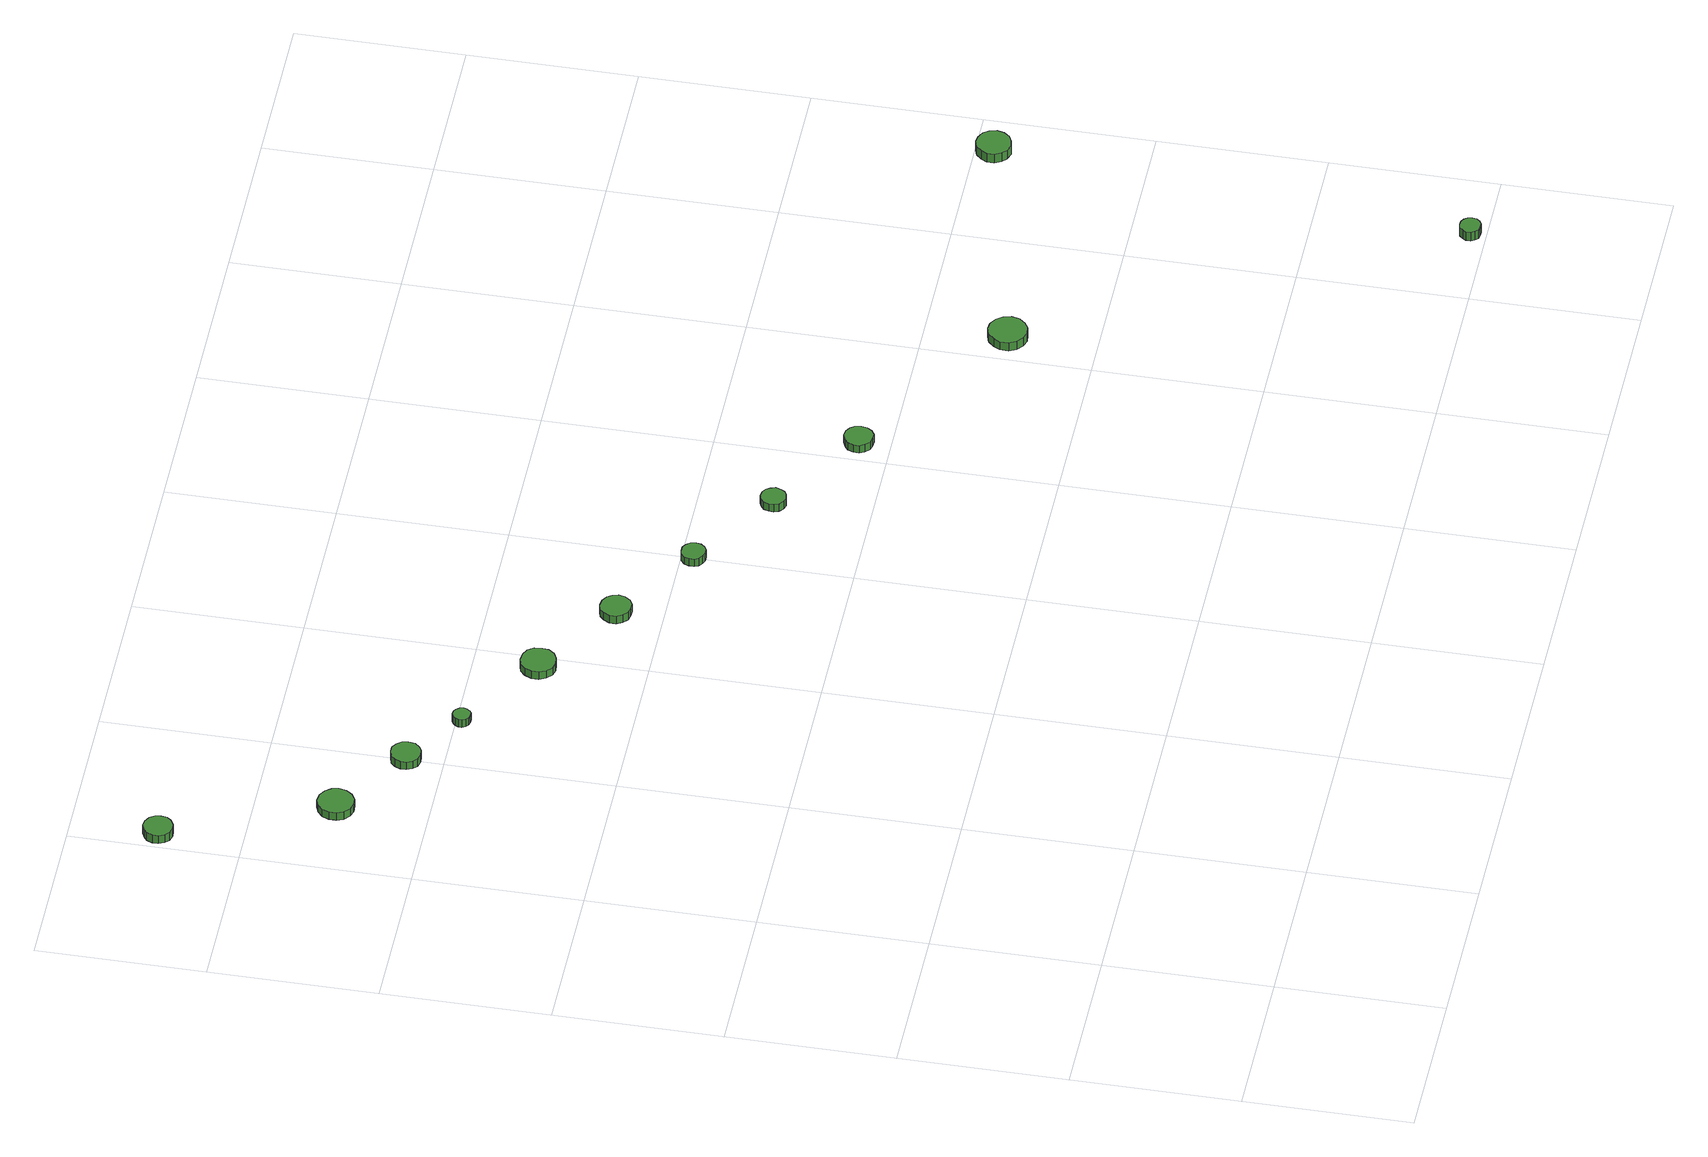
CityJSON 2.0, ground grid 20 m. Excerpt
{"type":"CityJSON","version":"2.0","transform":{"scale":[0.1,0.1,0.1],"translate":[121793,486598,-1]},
"CityObjects":{
"tree1":{"type":"SolitaryVegetationObject","attributes":{"function":"something"},"geometry":[{"type":"MultiSurface","lod":"1","boundaries":[[[0,1,2,3,4,5,6,7,8,9,10,11,12,13,14]],[[15,16,17,18,19,20,21,22,23,24,25,26,27,28,29]],[[0,29,28,1]],[[1,28,27,2]],[[2,27,26,3]],[[3,26,25,4]],[[4,25,24,5]],[[5,24,23,6]],[[6,23,22,7]],[[7,22,21,8]],[[8,21,20,9]],[[9,20,19,10]],[[10,19,18,11]],[[11,18,17,12]],[[12,17,16,13]],[[13,16,15,14]],[[14,15,29,0]]]}]},
"tree2":{"type":"SolitaryVegetationObject","attributes":{"function":"something"},"geometry":[{"type":"MultiSurface","lod":"1","boundaries":[[[30,31,32,33,34,35,36,37,38,39,40,41,42,43,44]],[[45,46,47,48,49,50,51,52,53,54,55,56,57,58,59]],[[30,59,58,31]],[[31,58,57,32]],[[32,57,56,33]],[[33,56,55,34]],[[34,55,54,35]],[[35,54,53,36]],[[36,53,52,37]],[[37,52,51,38]],[[38,51,50,39]],[[39,50,49,40]],[[40,49,48,41]],[[41,48,47,42]],[[42,47,46,43]],[[43,46,45,44]],[[44,45,59,30]]]}]},
"tree3":{"type":"SolitaryVegetationObject","attributes":{"function":"something"},"geometry":[{"type":"MultiSurface","lod":"1","boundaries":[[[60,61,62,63,64,65,66,67,68,69,70,71,72,73,74]],[[75,76,77,78,79,80,81,82,83,84,85,86,87,88,89]],[[60,89,88,61]],[[61,88,87,62]],[[62,87,86,63]],[[63,86,85,64]],[[64,85,84,65]],[[65,84,83,66]],[[66,83,82,67]],[[67,82,81,68]],[[68,81,80,69]],[[69,80,79,70]],[[70,79,78,71]],[[71,78,77,72]],[[72,77,76,73]],[[73,76,75,74]],[[74,75,89,60]]]}]},
"tree4":{"type":"SolitaryVegetationObject","attributes":{"function":"something"},"geometry":[{"type":"MultiSurface","lod":"1","boundaries":[[[90,91,92,93,94,95,96,97,98,99,100,101,102,103,104]],[[105,106,107,108,109,110,111,112,113,114,115,116,117,118,119]],[[90,119,118,91]],[[91,118,117,92]],[[92,117,116,93]],[[93,116,115,94]],[[94,115,114,95]],[[95,114,113,96]],[[96,113,112,97]],[[97,112,111,98]],[[98,111,110,99]],[[99,110,109,100]],[[100,109,108,101]],[[101,108,107,102]],[[102,107,106,103]],[[103,106,105,104]],[[104,105,119,90]]]}]},
"tree5":{"type":"SolitaryVegetationObject","attributes":{"function":"something"},"geometry":[{"type":"MultiSurface","lod":"1","boundaries":[[[120,121,122,123,124,125,126,127,128,129,130,131,132,133,134]],[[135,136,137,138,139,140,141,142,143,144,145,146,147,148,149]],[[120,149,148,121]],[[121,148,147,122]],[[122,147,146,123]],[[123,146,145,124]],[[124,145,144,125]],[[125,144,143,126]],[[126,143,142,127]],[[127,142,141,128]],[[128,141,140,129]],[[129,140,139,130]],[[130,139,138,131]],[[131,138,137,132]],[[132,137,136,133]],[[133,136,135,134]],[[134,135,149,120]]]}]},
"tree6":{"type":"SolitaryVegetationObject","attributes":{"function":"something"},"geometry":[{"type":"MultiSurface","lod":"1","boundaries":[[[150,151,152,153,154,155,156,157,158,159,160,161,162,163,164]],[[165,166,167,168,169,170,171,172,173,174,175,176,177,178,179]],[[150,179,178,151]],[[151,178,177,152]],[[152,177,176,153]],[[153,176,175,154]],[[154,175,174,155]],[[155,174,173,156]],[[156,173,172,157]],[[157,172,171,158]],[[158,171,170,159]],[[159,170,169,160]],[[160,169,168,161]],[[161,168,167,162]],[[162,167,166,163]],[[163,166,165,164]],[[164,165,179,150]]]}]},
"tree7":{"type":"SolitaryVegetationObject","attributes":{"function":"something"},"geometry":[{"type":"MultiSurface","lod":"1","boundaries":[[[180,181,182,183,184,185,186,187,188,189,190,191,192,193,194]],[[195,196,197,198,199,200,201,202,203,204,205,206,207,208,209]],[[180,209,208,181]],[[181,208,207,182]],[[182,207,206,183]],[[183,206,205,184]],[[184,205,204,185]],[[185,204,203,186]],[[186,203,202,187]],[[187,202,201,188]],[[188,201,200,189]],[[189,200,199,190]],[[190,199,198,191]],[[191,198,197,192]],[[192,197,196,193]],[[193,196,195,194]],[[194,195,209,180]]]}]},
"tree8":{"type":"SolitaryVegetationObject","attributes":{"function":"something"},"geometry":[{"type":"MultiSurface","lod":"1","boundaries":[[[210,211,212,213,214,215,216,217,218,219,220,221,222,223,224]],[[225,226,227,228,229,230,231,232,233,234,235,236,237,238,239]],[[210,239,238,211]],[[211,238,237,212]],[[212,237,236,213]],[[213,236,235,214]],[[214,235,234,215]],[[215,234,233,216]],[[216,233,232,217]],[[217,232,231,218]],[[218,231,230,219]],[[219,230,229,220]],[[220,229,228,221]],[[221,228,227,222]],[[222,227,226,223]],[[223,226,225,224]],[[224,225,239,210]]]}]},
"tree9":{"type":"SolitaryVegetationObject","attributes":{"function":"something"},"geometry":[{"type":"MultiSurface","lod":"1","boundaries":[[[240,241,242,243,244,245,246,247,248,249,250,251,252,253,254]],[[255,256,257,258,259,260,261,262,263,264,265,266,267,268,269]],[[240,269,268,241]],[[241,268,267,242]],[[242,267,266,243]],[[243,266,265,244]],[[244,265,264,245]],[[245,264,263,246]],[[246,263,262,247]],[[247,262,261,248]],[[248,261,260,249]],[[249,260,259,250]],[[250,259,258,251]],[[251,258,257,252]],[[252,257,256,253]],[[253,256,255,254]],[[254,255,269,240]]]}]},
"tree10":{"type":"SolitaryVegetationObject","attributes":{"function":"something"},"geometry":[{"type":"MultiSurface","lod":"1","boundaries":[[[270,271,272,273,274,275,276,277,278,279,280,281,282,283,284]],[[285,286,287,288,289,290,291,292,293,294,295,296,297,298,299]],[[270,299,298,271]],[[271,298,297,272]],[[272,297,296,273]],[[273,296,295,274]],[[274,295,294,275]],[[275,294,293,276]],[[276,293,292,277]],[[277,292,291,278]],[[278,291,290,279]],[[279,290,289,280]],[[280,289,288,281]],[[281,288,287,282]],[[282,287,286,283]],[[283,286,285,284]],[[284,285,299,270]]]}]},
"tree11":{"type":"SolitaryVegetationObject","attributes":{"function":"something"},"geometry":[{"type":"MultiSurface","lod":"1","boundaries":[[[300,301,302,303,304,305,306,307,308,309,310,311,312,313,314]],[[315,316,317,318,319,320,321,322,323,324,325,326,327,328,329]],[[300,329,328,301]],[[301,328,327,302]],[[302,327,326,303]],[[303,326,325,304]],[[304,325,324,305]],[[305,324,323,306]],[[306,323,322,307]],[[307,322,321,308]],[[308,321,320,309]],[[309,320,319,310]],[[310,319,318,311]],[[311,318,317,312]],[[312,317,316,313]],[[313,316,315,314]],[[314,315,329,300]]]}]},
"tree12":{"type":"SolitaryVegetationObject","attributes":{"function":"something"},"geometry":[{"type":"MultiSurface","lod":"1","boundaries":[[[330,331,332,333,334,335,336,337,338,339,340,341,342,343,344]],[[345,346,347,348,349,350,351,352,353,354,355,356,357,358,359]],[[330,359,358,331]],[[331,358,357,332]],[[332,357,356,333]],[[333,356,355,334]],[[334,355,354,335]],[[335,354,353,336]],[[336,353,352,337]],[[337,352,351,338]],[[338,351,350,339]],[[339,350,349,340]],[[340,349,348,341]],[[341,348,347,342]],[[342,347,346,343]],[[343,346,345,344]],[[344,345,359,330]]]}]}
},
"vertices":[
[41,1298,20],[40,1305,20],[36,1311,20],[29,1315,20],[22,1316,20],[15,1313,20],[10,1309,20],[7,1302,20],[7,1295,20],[10,1288,20],[15,1283,20],[22,1281,20],[29,1282,20],[36,1286,20],[40,1291,20],[40,1291,8],[36,1286,8],[29,1282,8],[22,1281,8],[15,1283,8],[10,1288,8],[7,1295,8],[7,1302,8],[10,1309,8],[15,1313,8],[22,1316,8],[29,1315,8],[36,1311,8],[40,1305,8],[41,1298,8],
[126,1108,19],[124,1116,19],[119,1123,19],[111,1128,19],[102,1129,19],[94,1126,19],[87,1120,19],[84,1112,19],[84,1103,19],[87,1095,19],[94,1089,19],[102,1086,19],[111,1087,19],[119,1092,19],[124,1099,19],[124,1099,8],[119,1092,8],[111,1087,8],[102,1086,8],[94,1089,8],[87,1095,8],[84,1103,8],[84,1112,8],[87,1120,8],[94,1126,8],[102,1129,8],[111,1128,8],[119,1123,8],[124,1116,8],[126,1108,8],
[219,1045,19],[218,1052,19],[213,1058,19],[207,1062,19],[200,1062,19],[192,1060,19],[187,1055,19],[184,1048,19],[184,1041,19],[187,1034,19],[192,1029,19],[200,1027,19],[207,1028,19],[213,1031,19],[218,1037,19],[218,1037,8],[213,1031,8],[207,1028,8],[200,1027,8],[192,1029,8],[187,1034,8],[184,1041,8],[184,1048,8],[187,1055,8],[192,1060,8],[200,1062,8],[207,1062,8],[213,1058,8],[218,1052,8],[219,1045,8],
[288,994,19],[287,998,19],[284,1002,19],[281,1004,19],[276,1005,19],[272,1003,19],[269,1000,19],[267,996,19],[267,992,19],[269,988,19],[272,985,19],[276,984,19],[281,984,19],[284,986,19],[287,990,19],[287,990,8],[284,986,8],[281,984,8],[276,984,8],[272,985,8],[269,988,8],[267,992,8],[267,996,8],[269,1000,8],[272,1003,8],[276,1005,8],[281,1004,8],[284,1002,8],[287,998,8],[288,994,8],
[405,925,19],[404,934,19],[399,941,19],[391,945,19],[382,946,19],[374,944,19],[368,938,19],[364,930,19],[364,921,19],[368,913,19],[374,907,19],[382,905,19],[391,906,19],[399,910,19],[404,917,19],[404,917,8],[399,910,8],[391,906,8],[382,905,8],[374,907,8],[368,913,8],[364,921,8],[364,930,8],[368,938,8],[374,944,8],[382,946,8],[391,945,8],[399,941,8],[404,934,8],[405,925,8],
[511,856,19],[509,863,19],[505,869,19],[498,873,19],[490,874,19],[483,872,19],[478,867,19],[474,860,19],[474,852,19],[478,845,19],[483,840,19],[490,838,19],[498,838,19],[505,842,19],[509,848,19],[509,848,8],[505,842,8],[498,838,8],[490,838,8],[483,840,8],[478,845,8],[474,852,8],[474,860,8],[478,867,8],[483,872,8],[490,874,8],[498,873,8],[505,869,8],[509,863,8],[511,856,8],
[615,786,19],[614,792,19],[610,797,19],[605,800,19],[599,800,19],[594,799,19],[589,795,19],[587,789,19],[587,783,19],[589,778,19],[594,774,19],[599,772,19],[605,772,19],[610,775,19],[614,780,19],[614,780,8],[610,775,8],[605,772,8],[599,772,8],[594,774,8],[589,778,8],[587,783,8],[587,789,8],[589,795,8],[594,799,8],[599,800,8],[605,800,8],[610,797,8],[614,792,8],[615,786,8],
[725,714,19],[723,720,19],[720,725,19],[715,728,19],[708,729,19],[703,727,19],[698,723,19],[696,717,19],[696,711,19],[698,705,19],[703,701,19],[708,699,19],[715,700,19],[720,703,19],[723,708,19],[723,708,8],[720,703,8],[715,700,8],[708,699,8],[703,701,8],[698,705,8],[696,711,8],[696,717,8],[698,723,8],[703,727,8],[708,729,8],[715,728,8],[720,725,8],[723,720,8],[725,714,8],
[846,638,19],[845,645,19],[841,650,19],[835,654,19],[828,655,19],[821,652,19],[816,648,19],[813,641,19],[813,634,19],[816,628,19],[821,623,19],[828,621,19],[835,621,19],[841,625,19],[845,631,19],[845,631,8],[841,625,8],[835,621,8],[828,621,8],[821,623,8],[816,628,8],[813,634,8],[813,641,8],[816,648,8],[821,652,8],[828,655,8],[835,654,8],[841,650,8],[845,645,8],[846,638,8],
[1055,503,26],[1053,512,26],[1047,520,26],[1039,525,26],[1030,526,26],[1021,523,26],[1014,516,26],[1010,508,26],[1010,498,26],[1014,489,26],[1021,483,26],[1030,480,26],[1039,481,26],[1047,486,26],[1053,493,26],[1053,493,14],[1047,486,14],[1039,481,14],[1030,480,14],[1021,483,14],[1014,489,14],[1010,498,14],[1010,508,14],[1014,516,14],[1021,523,14],[1030,526,14],[1039,525,14],[1047,520,14],[1053,512,14],[1055,503,14],
[1312,17,32],[1311,22,32],[1308,26,32],[1303,29,32],[1298,29,32],[1293,28,32],[1289,24,32],[1287,20,32],[1287,14,32],[1289,10,32],[1293,6,32],[1298,5,32],[1303,5,32],[1308,8,32],[1311,12,32],[1311,12,19],[1308,8,19],[1303,5,19],[1298,5,19],[1293,6,19],[1289,10,19],[1287,14,19],[1287,20,19],[1289,24,19],[1293,28,19],[1298,29,19],[1303,29,19],[1308,26,19],[1311,22,19],[1312,17,19],
[1362,577,29],[1360,586,29],[1355,593,29],[1347,597,29],[1339,598,29],[1331,595,29],[1325,589,29],[1321,582,29],[1321,573,29],[1325,565,29],[1331,560,29],[1339,557,29],[1347,558,29],[1355,562,29],[1360,569,29],[1360,569,16],[1355,562,16],[1347,558,16],[1339,557,16],[1331,560,16],[1325,565,16],[1321,573,16],[1321,582,16],[1325,589,16],[1331,595,16],[1339,598,16],[1347,597,16],[1355,593,16],[1360,586,16],[1362,577,16]
]}
